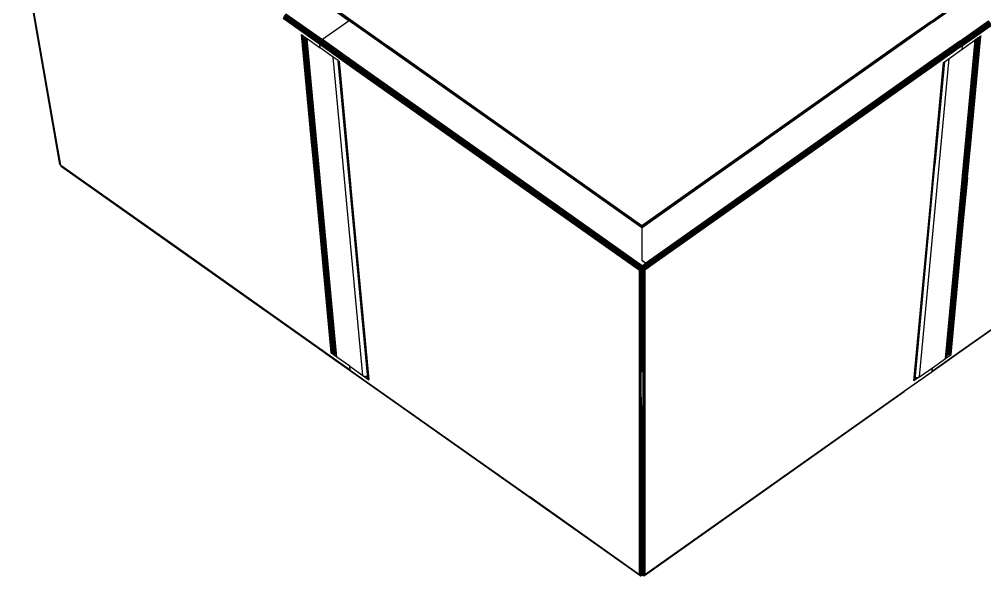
# Model space of a CAD drawing. Header units: inches. Extents: x 12 to 4610, y 8 to 3258.
# Drawn here: x 2542 to 3607, y 1555 to 2169 of the extents above; entities that cross this region are included whole.
import ezdxf

# ---------------------------------------------------------------- set-up
doc = ezdxf.new("R2010")
doc.units = ezdxf.units.IN
doc.header["$MEASUREMENT"] = 0

msp = doc.modelspace()

# ---------------------------------------------------------------- linework, layer by layer
for p, q in [((2541.9, 2265.6), (2586.6, 2009.6)), ((2586.8, 2009), (2541.9, 2265.5)), ((2542, 2265.4), (2587.2, 2008.5)), ((2587.7, 2008.1), (2550.7, 2219.3)), ((2587.2, 2008.5), (2550.7, 2219.3)), ((2865.6, 2196.3), (2905.9, 2167.8)), ((2866.4, 2196.7), (2906.9, 2168.4)), ((2906.9, 2168.4), (2866.7, 2196.8)), ((2906.9, 2168.4), (2866.7, 2196.8)), ((2866.8, 2196.8), (2906.9, 2168.4)), ((2867.6, 2196.9), (2907.9, 2168.4)), ((2907.9, 2168.4), (2882.5, 2186.4)), ((3549.1, 2167), (3580.7, 2189.3)), ((3549.1, 2167), (3580.6, 2189.3)), ((3580.6, 2189.3), (3549.1, 2167)), ((3549.1, 2167), (3580.9, 2189.2)), ((3550.2, 2166.5), (3581.7, 2188.8)), ((2835, 2174.4), (2875.3, 2146)), ((2835, 2174.4), (2875.3, 2146)), ((2875.3, 2146), (2835.1, 2174.5)), ((2835.1, 2174.5), (2875.3, 2146)), ((2835.3, 2174.7), (2875.3, 2146)), ((2836.1, 2175.4), (2876.3, 2146.9)), ((3548.2, 2167), (3569.9, 2182.5)), ((2833.2, 2170.5), (2873.5, 2142.1)), ((2873.5, 2141.9), (2833.3, 2170.3)), ((2873.7, 2143.3), (2833.4, 2171.7)), ((2833.4, 2171.6), (2873.7, 2143.3)), ((2833.4, 2171.4), (2873.7, 2143.3)), ((2833.5, 2171.8), (2873.7, 2143.3)), ((2873.7, 2143.3), (2833.5, 2171.7)), ((2874.3, 2144.7), (2834, 2173)), ((2874.3, 2144.7), (2834.1, 2173.2)), ((2834.1, 2173.2), (2874.3, 2144.7)), ((2874.3, 2144.7), (2834.1, 2173.1)), ((2905.9, 2167.8), (2876.3, 2146.9)), ((2905.9, 2167.8), (2906.9, 2168.4)), ((2946.1, 2139.4), (2905.9, 2167.8)), ((2906.9, 2168.4), (2947.2, 2139.9)), ((2906.9, 2168.4), (2907.9, 2168.4)), ((2906.9, 2168.4), (2947.1, 2139.9)), ((2947.2, 2140), (2906.9, 2168.4)), ((2946.8, 2139.8), (2906.9, 2168.4)), ((2907.9, 2168.4), (2948.1, 2140)), ((2948, 2140), (2907.9, 2168.4)), ((3548.2, 2167), (3516.6, 2144.7)), ((3549.1, 2167), (3517.5, 2144.7)), ((3517.5, 2144.7), (3549.1, 2167)), ((3549.1, 2167), (3517.6, 2144.7)), ((3549.1, 2167), (3517.8, 2144.6)), ((3550.2, 2166.5), (3518.6, 2144.1)), ((3548.2, 2167), (3549.1, 2167)), ((3549.1, 2167), (3550.2, 2166.5)), ((3579.9, 2145.4), (3611.4, 2167.7)), ((3611.9, 2167.4), (3580.5, 2145)), ((3580.5, 2145), (3612.1, 2167.2)), ((3581, 2144.4), (3612.6, 2166.7)), ((3613, 2166.1), (3581.5, 2143.7)), ((3581.5, 2143.7), (3613.1, 2166)), ((3582, 2143), (3613.5, 2165.4)), ((3582.3, 2142.3), (3613.8, 2164.7)), ((3582.3, 2142.3), (3613.9, 2164.6)), ((3582.6, 2141.6), (3614.1, 2163.9)), ((3614.2, 2163.3), (3582.7, 2141)), ((3582.7, 2141), (3614.3, 2163.2)), ((3582.7, 2140.4), (3614.3, 2162.7)), ((2852.9, 2152.6), (2852.9, 2152.7)), ((2852.9, 2152.6), (2852.9, 2152.7)), ((2852.9, 2152.7), (2852.9, 2152.7)), ((2852.9, 2152.7), (2853.1, 2152.6)), ((2853, 2152.5), (2852.9, 2152.6)), ((2853.1, 2152.6), (2853, 2152.5)), ((2853, 2152.5), (2863.7, 2037.7)), ((2853.6, 2152), (2853, 2152.5)), ((2853.1, 2152.6), (2853.6, 2152.2)), ((2853.6, 2152.2), (2853.6, 2152)), ((2853.6, 2152.2), (2853.7, 2152.1)), ((2853.6, 2152), (2853.7, 2152.1)), ((2853.6, 2152), (2864, 2037.5)), ((2854.3, 2151.5), (2853.6, 2152)), ((2853.7, 2152.1), (2854.4, 2151.7)), ((2854.4, 2151.7), (2854.3, 2151.5)), ((2854.4, 2151.6), (2854.3, 2151.5)), ((2865, 2037.1), (2854.3, 2151.5)), ((2864.2, 2037.4), (2854.3, 2151.5)), ((2854.6, 2151.4), (2854.3, 2151.5)), ((2854.4, 2151.7), (2854.4, 2151.6)), ((2854.4, 2151.6), (2854.6, 2151.5)), ((2854.6, 2151.4), (2854.6, 2151.5)), ((2854.6, 2151.5), (2854.8, 2151.3)), ((2854.8, 2151.3), (2854.6, 2151.4)), ((2854.8, 2151.3), (2855.1, 2151.1)), ((2855.1, 2151.1), (2865.8, 2036.9)), ((2855.1, 2151.1), (2855.9, 2150.5)), ((2855.9, 2150.5), (2866.5, 2036.9)), ((2855.9, 2150.5), (2856.8, 2149.9)), ((2856.8, 2149.9), (2867.3, 2036.9)), ((2856.8, 2149.9), (2857.6, 2149.4)), ((2857.6, 2149.4), (2868.1, 2037.1)), ((2866, 2065.6), (2857.6, 2149.4)), ((2857.6, 2149.4), (2858.2, 2148.9)), ((2866, 2065.6), (2858.2, 2148.9)), ((2858.2, 2148.9), (2859.5, 2148.1)), ((2892.3, 1796.5), (2859.5, 2148.1)), ((2859.5, 2148.1), (2873.9, 2137.9)), ((2873.5, 2142.1), (2873.7, 2143.3)), ((2873.5, 2142.1), (2873.5, 2141.9)), ((2913.7, 2113.7), (2873.5, 2142.1)), ((2873.5, 2141.9), (2913.7, 2113.4)), ((2873.9, 2137.9), (2873.5, 2141.9)), ((2873.7, 2143.3), (2874.3, 2144.7)), ((2873.7, 2143.3), (2913.9, 2114.9)), ((2873.7, 2143.3), (2913.9, 2114.8)), ((2913.9, 2114.9), (2873.7, 2143.3)), ((2913.9, 2114.7), (2873.7, 2143.3)), ((2913.8, 2114.5), (2873.7, 2143.3)), ((2874.3, 2144.7), (2875.3, 2146)), ((2874.3, 2144.7), (2914.5, 2116.1)), ((2874.3, 2144.7), (2914.5, 2116.2)), ((2874.3, 2144.7), (2914.5, 2116.3)), ((2914.6, 2116.3), (2874.3, 2144.7)), ((2875.3, 2146), (2876.3, 2146.9)), ((2875.3, 2146), (2915.5, 2117.6)), ((2915.4, 2117.5), (2875.3, 2146)), ((2915.5, 2117.5), (2875.3, 2146)), ((2915.5, 2117.6), (2875.3, 2146)), ((2915.8, 2117.8), (2875.3, 2146)), ((2916.5, 2118.5), (2876.3, 2146.9)), ((3228.6, 1940.9), (3517.5, 2144.7)), ((3516.6, 2144.7), (3228.6, 1940.9)), ((3517.5, 2144.7), (3228.7, 1940.5)), ((3516.6, 2144.7), (3228.7, 1941.2)), ((3517.6, 2144.7), (3228.9, 1940)), ((3516.6, 2144.7), (3228.9, 1941.4)), ((3517.8, 2144.6), (3363.1, 2034.2)), ((3518.6, 2144.1), (3363.1, 2034.2)), ((3516.6, 2144.7), (3517.5, 2144.7)), ((3516.6, 2144.7), (3516.6, 2144.7)), ((3516.6, 2144.7), (3516.6, 2144.7)), ((3517.5, 2144.7), (3517.6, 2144.7)), ((3517.5, 2144.7), (3517.5, 2144.7)), ((3517.6, 2144.7), (3517.8, 2144.6)), ((3517.8, 2144.6), (3518.6, 2144.1)), ((3579.9, 2145.4), (3548.3, 2123.1)), ((3548.8, 2122.7), (3580.5, 2145)), ((3580.5, 2145), (3549, 2122.6)), ((3581, 2144.4), (3549.5, 2122.1)), ((3549.9, 2121.5), (3581.5, 2143.7)), ((3581.5, 2143.7), (3550, 2121.3)), ((3582, 2143), (3550.4, 2120.7)), ((3582.3, 2142.3), (3550.7, 2120.1)), ((3582.3, 2142.3), (3550.8, 2119.9)), ((3582.6, 2141.6), (3551, 2119.3)), ((3563.9, 1795), (3596.7, 2146.6)), ((3579.9, 2145.4), (3580.5, 2145)), ((3580.5, 2145), (3581, 2144.4)), ((3581, 2144.4), (3581.5, 2143.7)), ((3581.5, 2143.7), (3582, 2143)), ((3582, 2143), (3582.3, 2142.3)), ((3582.3, 2136.4), (3596.7, 2146.6)), ((3582.3, 2142.3), (3582.6, 2141.6)), ((3582.6, 2141.6), (3582.7, 2141)), ((3587.5, 2035.4), (3597.9, 2147.4)), ((3587.7, 2035.3), (3598.2, 2147.6)), ((3588.2, 2035.2), (3599, 2148.2)), ((3588.8, 2035.1), (3599, 2148.2)), ((3599.9, 2148.8), (3589.3, 2035.1)), ((3589.8, 2035.1), (3600.7, 2149.4)), ((3590.2, 2035.2), (3601.5, 2149.8)), ((3601.5, 2149.8), (3590.8, 2035.3)), ((3601.5, 2149.8), (3591.6, 2035.7)), ((3591.9, 2035.8), (3602.2, 2150.2)), ((3592.1, 2035.9), (3602.8, 2150.8)), ((3597.9, 2147.4), (3596.7, 2146.6)), ((3596.7, 2146.6), (3596.7, 2146.6)), ((3598.2, 2147.6), (3597.9, 2147.4)), ((3599, 2148.2), (3598.2, 2147.6)), ((3599.9, 2148.8), (3599, 2148.2)), ((3600.7, 2149.4), (3599.9, 2148.8)), ((3601, 2149.6), (3600.7, 2149.4)), ((3602, 2150.3), (3601, 2149.6)), ((3601.5, 2149.8), (3601, 2149.6)), ((3602.2, 2150.2), (3601.5, 2149.8)), ((3602.2, 2150.4), (3602, 2150.3)), ((3602, 2150.3), (3602.2, 2150.2)), ((3602.8, 2150.8), (3602.2, 2150.2)), ((3602.7, 2150.8), (3602.2, 2150.4)), ((3602.2, 2150.2), (3602.2, 2150.4)), ((3602.9, 2150.9), (3602.7, 2150.8)), ((3602.8, 2150.8), (3602.7, 2150.8)), ((3602.8, 2150.8), (3603, 2150.9)), ((3603, 2151), (3602.9, 2150.9)), ((3602.9, 2150.9), (3603, 2150.9)), ((3603, 2150.9), (3603, 2151)), ((2888.2, 2127.7), (2873.9, 2137.9)), ((2946.1, 2139.4), (2946.8, 2139.8)), ((3095, 2034.1), (2946.1, 2139.4)), ((2946.8, 2139.8), (2947.1, 2139.9)), ((3095, 2034.1), (2946.8, 2139.8)), ((2947.1, 2139.9), (2947.2, 2139.9)), ((2947.1, 2139.9), (3228.7, 1940.5)), ((3095, 2034.1), (2947.1, 2139.9)), ((3228.7, 1941.3), (2947.2, 2140)), ((2947.2, 2139.9), (2947.2, 2140)), ((2947.2, 2140), (2948, 2140)), ((2947.2, 2139.9), (3228.6, 1940.9)), ((3228.7, 1941.3), (2948, 2140)), ((2948, 2140), (2948.1, 2140)), ((2948.1, 2140), (2948.1, 2140)), ((2948.1, 2140), (2948.1, 2139.9)), ((2948.1, 2140), (2948.1, 2139.9)), ((3228.8, 1941.5), (2948.1, 2139.9)), ((2948.1, 2139.9), (3228.8, 1941.5)), ((3582.7, 2141), (3551.1, 2118.5)), ((3551.1, 2118.7), (3582.7, 2141)), ((3582.7, 2140.4), (3551.1, 2118.1)), ((3568, 2126.2), (3582.3, 2136.4)), ((3582.3, 2136.4), (3582.7, 2140.4)), ((3582.7, 2141), (3582.7, 2140.4)), ((2921, 1776.2), (2888.2, 2127.7)), ((2893.7, 2123.9), (2888.2, 2127.7)), ((2893.7, 2123.9), (2904.3, 2010.2)), ((2893.8, 2123.8), (2893.7, 2123.9)), ((2893.8, 2123.8), (2893.8, 2123.7)), ((2894, 2123.6), (2893.8, 2123.8)), ((2893.8, 2123.7), (2893.9, 2123.6)), ((2904.6, 2009.1), (2893.9, 2123.6)), ((2905.1, 2008.6), (2893.9, 2123.6)), ((2894, 2123.6), (2893.9, 2123.6)), ((2893.9, 2123.6), (2894.1, 2123.4)), ((2894.1, 2123.6), (2894, 2123.6)), ((2894.1, 2123.6), (2894.1, 2123.4)), ((2894.4, 2123.3), (2894.1, 2123.6)), ((2894.1, 2123.4), (2894.2, 2123.3)), ((2894.2, 2123.3), (2894.7, 2123)), ((2894.2, 2123.3), (2905.2, 2008.4)), ((2894.2, 2123.3), (2894.4, 2123.3)), ((2894.5, 2123.3), (2894.2, 2123.3)), ((2894.5, 2123.3), (2894.4, 2123.3)), ((2894.8, 2123.1), (2894.5, 2123.3)), ((2894.8, 2123.1), (2894.7, 2123)), ((2894.7, 2123), (2905.4, 2008.2)), ((2894.7, 2123), (2894.9, 2122.9)), ((2894.8, 2123), (2894.8, 2123.1)), ((2894.9, 2122.9), (2894.8, 2123)), ((3549, 2122.6), (3234.5, 1899.3)), ((3549.5, 2122.1), (3234.5, 1899.3)), ((3234.5, 1899.3), (3549.9, 2121.5)), ((3550, 2121.3), (3235.4, 1898)), ((3550.4, 2120.7), (3235.4, 1898)), ((3550.7, 2120.1), (3235.4, 1898)), ((3548.3, 2123.1), (3380.1, 2004.1)), ((3380.1, 2004.1), (3548.8, 2122.7)), ((3535.2, 1774.7), (3568, 2126.2)), ((3548.3, 2123.1), (3548.8, 2122.7)), ((3548.8, 2122.7), (3549, 2122.6)), ((3549, 2122.6), (3549.5, 2122.1)), ((3549.5, 2122.1), (3549.9, 2121.5)), ((3549.9, 2121.5), (3550, 2121.3)), ((3550, 2121.3), (3550.4, 2120.7)), ((3550.4, 2120.7), (3550.7, 2120.1)), ((3550.7, 2120.1), (3550.8, 2119.9)), ((3551.1, 2006.9), (3561.8, 2121.8)), ((3551.3, 2007.1), (3562.3, 2122)), ((3562.7, 2122.3), (3551.5, 2007.3)), ((3562.7, 2122.3), (3552, 2007.9)), ((3552.1, 2008.3), (3562.7, 2122.3)), ((3562.9, 2122.6), (3552.3, 2008.9)), ((3561.7, 2121.8), (3562, 2122)), ((3561.8, 2121.8), (3561.7, 2121.7)), ((3561.7, 2121.7), (3561.7, 2121.8)), ((3561.8, 2121.8), (3561.7, 2121.8)), ((3561.7, 2121.8), (3561.7, 2121.8)), ((3561.8, 2121.8), (3562, 2121.8)), ((3562, 2122), (3562.1, 2122.1)), ((3562, 2122), (3562, 2121.8)), ((3562, 2121.8), (3562.3, 2122)), ((3562.1, 2122.1), (3562.8, 2122.6)), ((3562.1, 2122.1), (3562.3, 2122)), ((3562.3, 2122), (3562.1, 2122.1)), ((3562.1, 2122.1), (3562.1, 2122.1)), ((3562.3, 2122), (3562.7, 2122.3)), ((3562.7, 2122.3), (3562.8, 2122.6)), ((3562.8, 2122.6), (3562.9, 2122.6)), ((3562.9, 2122.6), (3567.9, 2126.2)), ((3568, 2126.2), (3567.9, 2126.2)), ((2913.7, 2113.7), (2913.8, 2114.5)), ((3077.5, 1997.8), (2913.7, 2113.7)), ((2913.7, 2113.4), (2913.7, 2113.7)), ((2913.7, 2113.4), (3226.3, 1892.4)), ((2913.8, 2114.5), (2913.9, 2114.7)), ((3077.5, 1997.8), (2913.8, 2114.5)), ((2913.8, 2114.5), (3226.6, 1892.9)), ((2913.9, 2114.9), (2914.5, 2116.1)), ((3227.4, 1894.1), (2913.9, 2114.9)), ((2913.9, 2114.9), (2913.9, 2114.9)), ((2913.9, 2114.8), (2913.9, 2114.9)), ((2913.9, 2114.9), (3227.1, 1893.6)), ((2913.9, 2114.7), (2913.9, 2114.8)), ((2913.9, 2114.8), (3226.8, 1893.3)), ((3226.6, 1892.9), (2913.9, 2114.7)), ((2914.5, 2116.2), (2914.5, 2116.3)), ((2914.5, 2116.3), (2914.6, 2116.3)), ((2914.5, 2116.3), (3228.2, 1894.9)), ((2914.5, 2116.1), (2914.5, 2116.2)), ((2914.5, 2116.2), (3227.8, 1894.5)), ((2914.5, 2116.1), (3227.4, 1894.1)), ((2914.6, 2116.3), (2915.4, 2117.5)), ((3228.7, 1895.3), (2914.6, 2116.3)), ((3228.7, 1895.3), (2915.4, 2117.5)), ((2915.4, 2117.5), (2915.5, 2117.5)), ((2915.5, 2117.6), (2915.8, 2117.8)), ((3229.1, 1896.6), (2915.5, 2117.6)), ((2915.5, 2117.6), (2915.5, 2117.6)), ((2915.5, 2117.5), (2915.5, 2117.6)), ((2915.5, 2117.6), (3229.1, 1896.1)), ((2915.5, 2117.6), (3080.3, 2002.7)), ((3229.1, 1895.6), (2915.5, 2117.5)), ((2915.8, 2117.8), (2916.5, 2118.5)), ((3080.3, 2002.7), (2915.8, 2117.8)), ((3080.3, 2002.7), (2916.5, 2118.5)), ((3550.8, 2119.9), (3236, 1896.6)), ((3551, 2119.3), (3236, 1896.6)), ((3236, 1896.6), (3551.1, 2118.7)), ((3551.1, 2118.5), (3334, 1964.5)), ((3551.1, 2118.1), (3334, 1964.5)), ((3550.8, 2119.9), (3551, 2119.3)), ((3551, 2119.3), (3551.1, 2118.7)), ((3551.1, 2118.7), (3551.1, 2118.5)), ((3551.1, 2118.5), (3551.1, 2118.1)), ((3011, 2094), (3010.6, 2093.8)), ((3011.1, 2094.1), (3011, 2094)), ((3011.5, 2094.3), (3011.1, 2094.1)), ((3011.6, 2094.4), (3011.5, 2094.3)), ((3011.8, 2094.4), (3011.6, 2094.4)), ((3012.4, 2094.4), (3011.8, 2094.4)), ((3012.6, 2094.4), (3012.4, 2094.4)), ((3012.6, 2094.4), (3012.6, 2094.4)), ((3012.7, 2094.3), (3012.6, 2094.4)), ((3442.8, 2092.5), (3442.6, 2092.5)), ((3442.9, 2092.5), (3442.8, 2092.5)), ((3443.5, 2092.5), (3442.9, 2092.5)), ((3443.7, 2092.5), (3443.5, 2092.5)), ((3443.9, 2092.4), (3443.7, 2092.5)), ((3444.3, 2092.1), (3443.9, 2092.4)), ((3444.8, 2091.9), (3444.3, 2092.1)), ((2978.3, 2068.8), (2978.2, 2068.6)), ((2978.2, 2068.6), (2978.2, 2068.1)), ((2978.2, 2068.1), (2978.2, 2067.8)), ((2978.4, 2069.3), (2978.3, 2069.2)), ((2978.3, 2069.2), (2978.3, 2069)), ((2978.3, 2069), (2978.3, 2068.8)), ((2978.9, 2070.4), (2978.4, 2069.5)), ((2978.4, 2069.5), (2978.4, 2069.3)), ((2979, 2070.8), (2978.9, 2070.6)), ((2978.9, 2070.6), (2978.9, 2070.4)), ((2979.1, 2070.9), (2979, 2070.8)), ((2979.8, 2071.8), (2979.1, 2070.9)), ((2979.9, 2071.9), (2979.8, 2071.8)), ((2980, 2072), (2979.9, 2071.9)), ((2980.1, 2072.1), (2980, 2072)), ((2980.4, 2072.4), (2980.1, 2072.1)), ((2980.5, 2072.5), (2980.4, 2072.4)), ((2981, 2072.9), (2980.5, 2072.5)), ((3474.7, 2070.7), (3474.5, 2070.9)), ((3475.2, 2070.3), (3474.7, 2070.7)), ((3475.6, 2069.9), (3475.2, 2070.3)), ((3476, 2069.4), (3475.6, 2069.9)), ((3476.3, 2069), (3476, 2069.4)), ((3476.6, 2068.5), (3476.3, 2069)), ((3476.8, 2068), (3476.6, 2068.5)), ((3477, 2067.6), (3476.8, 2068)), ((3477.2, 2067.1), (3477, 2067.6)), ((3477.3, 2066.6), (3477.2, 2067.1)), ((2868.7, 2037.4), (2866, 2065.6)), ((3477.3, 2066.2), (3477.3, 2066.6)), ((3477.3, 2065.8), (3477.3, 2066.2)), ((2863.7, 2037.7), (2867.5, 1996.6)), ((2864, 2037.5), (2863.7, 2037.7)), ((2864.2, 2037.4), (2864, 2037.5)), ((2865, 2037.1), (2864.2, 2037.4)), ((2887, 1801), (2865, 2037.1)), ((2865.8, 2036.9), (2865, 2037.1)), ((2866.5, 2036.9), (2865.8, 2036.9)), ((2865.8, 2036.9), (2887.8, 1801.1)), ((2867.3, 2036.9), (2866.5, 2036.9)), ((2866.5, 2036.9), (2888.5, 1801.2)), ((2868.1, 2037.1), (2867.3, 2036.9)), ((2867.3, 2036.9), (2889.3, 1801.5)), ((2868.7, 2037.4), (2868.1, 2037.1)), ((2868.1, 2037.1), (2890, 1801.9)), ((2882.6, 1887.9), (2868.7, 2037.4)), ((3587.7, 2035.3), (3565.8, 1800.1)), ((3566.5, 1799.7), (3587.9, 2035.3)), ((3566.5, 1799.7), (3589.1, 2035.1)), ((3589.3, 2035.1), (3567.3, 1799.5)), ((3568.1, 1799.3), (3589.4, 2035.1)), ((3590.8, 2035.3), (3568.8, 1799.3)), ((3568.8, 1799.3), (3589.6, 2035.1)), ((3582.6, 1983.3), (3587.6, 2035.4)), ((3582.6, 1983.3), (3587.5, 2035.4)), ((3587.6, 2035.4), (3587.5, 2035.4)), ((3587.7, 2035.3), (3587.6, 2035.4)), ((3587.9, 2035.3), (3587.7, 2035.3)), ((3588.2, 2035.2), (3587.9, 2035.3)), ((3588.8, 2035.1), (3588.2, 2035.2)), ((3588.3, 1994.9), (3592.1, 2035.9)), ((3589.1, 2035.1), (3588.8, 2035.1)), ((3589.3, 2035.1), (3589.1, 2035.1)), ((3589.4, 2035.1), (3589.3, 2035.1)), ((3589.6, 2035.1), (3589.4, 2035.1)), ((3589.8, 2035.1), (3589.6, 2035.1)), ((3590.2, 2035.2), (3589.8, 2035.1)), ((3590.8, 2035.3), (3590.2, 2035.2)), ((3591.6, 2035.7), (3590.8, 2035.3)), ((3591.9, 2035.8), (3591.6, 2035.7)), ((3592.1, 2035.9), (3591.9, 2035.8)), ((3228.7, 1940.5), (3095, 2034.1)), ((3228.8, 1939.9), (3095, 2034.1)), ((3229, 1939.4), (3095, 2034.1)), ((3228.9, 1940), (3363.1, 2034.2)), ((3363.1, 2034.2), (3229.1, 1939.4)), ((2586.8, 2009), (2586.6, 2009.6)), ((2587.2, 2008.5), (2586.8, 2009)), ((2587.7, 2008.1), (2587.2, 2008.5)), ((2708.8, 1922.5), (2587.7, 2008.1)), ((2587.7, 2008.1), (2587.8, 2007.7)), ((2587.8, 2007.7), (2588, 2007.3)), ((2587.8, 2007.7), (2708.8, 1922.5)), ((2879.7, 1801), (2587.8, 2007.7)), ((2588, 2007.3), (2588.3, 2007)), ((2588, 2007.3), (2879.7, 1801)), ((2588.3, 2007), (2879.7, 1801)), ((2904.3, 2010.2), (2904.3, 2009.6)), ((2904.3, 2009.6), (2904.6, 2009.1)), ((2904.3, 2009.6), (2926.1, 1775.7)), ((2926.6, 1773.1), (2904.6, 2009.1)), ((2904.6, 2009.1), (2905.1, 2008.6)), ((2905.1, 2008.6), (2905.2, 2008.4)), ((2905.2, 2008.4), (2905.4, 2008.2)), ((2905.4, 2008.2), (2909.3, 1967.1)), ((3380.1, 2004.1), (3233.3, 1900.4)), ((3234.5, 1899.3), (3380.1, 2004.1)), ((3530, 1771.8), (3552.2, 2008.5)), ((3552, 2007.9), (3530, 1771.8)), ((3530.4, 1774.1), (3552.2, 2008.5)), ((3547.3, 1965.9), (3551.1, 2006.9)), ((3551.1, 2006.9), (3551.3, 2007.1)), ((3551.3, 2007.1), (3551.5, 2007.3)), ((3551.5, 2007.3), (3552, 2007.9)), ((3552, 2007.9), (3552.1, 2008.3)), ((3552.1, 2008.3), (3552.2, 2008.5)), ((3552.3, 2008.9), (3552.2, 2008.6)), ((3552.2, 2008.5), (3552.2, 2008.6)), ((3866.1, 2004.3), (3579.3, 1801.5)), ((3866.4, 2005.1), (3579.6, 1802.3)), ((2867.5, 1996.6), (2885.8, 1801.3)), ((2867.5, 1996.6), (2886.4, 1801.1)), ((2867.5, 1996.6), (2887, 1801)), ((3226.4, 1892.5), (3077.5, 1997.8)), ((3226.6, 1892.9), (3077.5, 1997.8)), ((3229.1, 1897), (3080.3, 2002.7)), ((3229.1, 1897.2), (3080.3, 2002.7)), ((3080.3, 2002.7), (3229.1, 1896.6)), ((3229.1, 1897.3), (3080.3, 2002.7)), ((3080.3, 2002.7), (3229.2, 1897.4)), ((3080.3, 2002.7), (3229.1, 1897.4)), ((3588.3, 1994.9), (3568.8, 1799.3)), ((3569.5, 1799.3), (3588.3, 1994.9)), ((3570.1, 1799.5), (3588.3, 1994.9)), ((3565.6, 1800.3), (3582.6, 1983.3)), ((2909.3, 1967.1), (2927.5, 1771.8)), ((2909.3, 1967.1), (2927, 1772.4)), ((2909.3, 1967.1), (2926.6, 1773.1)), ((3334, 1964.5), (3236, 1896.6)), ((3334, 1964.5), (3236.2, 1895.3)), ((3529.1, 1770.5), (3547.3, 1965.9)), ((3529.6, 1771.1), (3547.3, 1965.9)), ((3547.3, 1965.9), (3530, 1771.8)), ((3228.7, 1941.2), (3228.6, 1940.9)), ((3228.6, 1940.9), (3228.7, 1940.6)), ((3228.7, 1941.3), (3228.8, 1941.4)), ((3228.7, 1941.3), (3228.7, 1941.3)), ((3228.8, 1941.3), (3228.7, 1941.3)), ((3228.7, 1941.3), (3228.8, 1941.3)), ((3228.7, 1941.3), (3228.7, 1941.2)), ((3228.7, 1940.5), (3228.7, 1940.6)), ((3228.7, 1940.6), (3228.7, 1940.5)), ((3228.7, 1940.5), (3228.7, 1940.5)), ((3228.7, 1940.5), (3228.7, 1940.5)), ((3228.7, 1940.5), (3228.7, 1940.3)), ((3228.8, 1940.3), (3228.7, 1940.5)), ((3228.7, 1940.5), (3228.7, 1940.5)), ((3228.8, 1940.3), (3228.7, 1940.3)), ((3228.7, 1940.3), (3228.8, 1939.9)), ((3228.8, 1941.5), (3228.9, 1941.5)), ((3228.8, 1941.5), (3228.8, 1941.5)), ((3228.8, 1941.5), (3228.8, 1941.5)), ((3228.8, 1941.4), (3228.8, 1941.5)), ((3228.8, 1941.5), (3228.8, 1941.5)), ((3228.8, 1941.5), (3228.9, 1941.4)), ((3228.9, 1941.5), (3228.8, 1941.5)), ((3228.8, 1941.5), (3228.8, 1941.4)), ((3228.8, 1941.5), (3228.8, 1941.5)), ((3228.8, 1941.5), (3228.8, 1941.4)), ((3228.9, 1941.4), (3228.8, 1941.4)), ((3228.8, 1941.4), (3228.8, 1941.4)), ((3228.8, 1941.3), (3228.9, 1941.4)), ((3228.8, 1941.3), (3228.8, 1941.3)), ((3228.9, 1940), (3228.8, 1940.3)), ((3228.8, 1939.9), (3229, 1939.4)), ((3228.9, 1941.5), (3228.9, 1941.4)), ((3228.9, 1941.4), (3228.9, 1941.4)), ((3228.9, 1939.8), (3228.9, 1940)), ((3229, 1939.6), (3228.9, 1940)), ((3229, 1939.4), (3228.9, 1939.8)), ((3229, 1939.6), (3228.9, 1939.8)), ((3229, 1939.6), (3229, 1939.5)), ((3229.1, 1939.3), (3229, 1939.5)), ((3229, 1939.5), (3229, 1939.4)), ((3229.1, 1939.4), (3229, 1939.5)), ((3229, 1939.4), (3229, 1939.3)), ((3229.1, 1938.9), (3229, 1939.3)), ((3229, 1939.3), (3229, 1903.3)), ((3229.1, 1939.3), (3229.1, 1939.4)), ((3229.1, 1938.9), (3229.1, 1939.3)), ((3229.1, 1903.4), (3229.1, 1938.9)), ((2879.4, 1801.8), (2708.8, 1922.5)), ((2879.7, 1801.2), (2708.8, 1922.5)), ((3229, 1923.3), (3229.1, 1923.3)), ((3229, 1903.3), (3229.1, 1903.3)), ((3229.1, 1903.3), (3229.1, 1903.4)), ((3229.1, 1903.4), (3233.3, 1900.4)), ((3229.1, 1903.3), (3233.3, 1900.3)), ((3229.1, 1895.6), (3234, 1899.7)), ((3234, 1899.7), (3229.1, 1897)), ((3234, 1899.7), (3229.1, 1896.1)), ((3229.1, 1896.6), (3234, 1899.7)), ((3229.1, 1897.3), (3230.6, 1898.4)), ((3229.1, 1897), (3230.6, 1898.4)), ((3229.1, 1897.2), (3230.6, 1898.4)), ((3229.1, 1897.3), (3229.1, 1897.4)), ((3229.1, 1897.2), (3229.1, 1897.3)), ((3229.1, 1897), (3229.1, 1897.2)), ((3229.1, 1896.6), (3229.1, 1897)), ((3229.1, 1896.1), (3229.1, 1896.6)), ((3229.1, 1897.4), (3230.6, 1898.4)), ((3229.2, 1897.4), (3230.6, 1898.4)), ((3229.1, 1897.4), (3229.2, 1897.4)), ((3229.9, 1895.8), (3234, 1899.7)), ((3229.9, 1895.8), (3232.7, 1897.4)), ((3229.9, 1893), (3235.5, 1897.4)), ((3235.5, 1897.4), (3230.1, 1893.3)), ((3230.2, 1893.6), (3235.5, 1897.4)), ((3235.5, 1897.4), (3230.3, 1893.9)), ((3234.7, 1898.6), (3230.4, 1894.7)), ((3234.7, 1898.6), (3230.4, 1895.2)), ((3230.4, 1894.9), (3234.7, 1898.6)), ((3230.4, 1894.7), (3235.5, 1897.4)), ((3235.5, 1897.4), (3230.4, 1894.4)), ((3235.5, 1897.4), (3230.4, 1894.6)), ((3230.5, 1892.7), (3235.5, 1897.4)), ((3230.5, 1892.7), (3235.9, 1896.3)), ((3230.6, 1898.4), (3233.3, 1900.3)), ((3230.6, 1898.4), (3234, 1899.7)), ((3230.6, 1895.7), (3234.7, 1898.6)), ((3232.7, 1897.4), (3230.6, 1896)), ((3230.6, 1894.4), (3235.5, 1897.4)), ((3230.6, 1894.2), (3235.5, 1897.4)), ((3231.1, 1892.6), (3235.9, 1896.3)), ((3231.5, 1892.4), (3235.9, 1896.3)), ((3234, 1899.7), (3232.7, 1897.4)), ((3234.7, 1898.9), (3232.7, 1897.4)), ((3234.5, 1899.3), (3233.3, 1900.4)), ((3233.3, 1900.3), (3234, 1899.7)), ((3234, 1899.7), (3234.7, 1898.9)), ((3235.4, 1898), (3234.5, 1899.3)), ((3234.7, 1898.9), (3234.7, 1898.6)), ((3234.7, 1898.6), (3234.8, 1898.6)), ((3234.8, 1898.6), (3234.8, 1898.6)), ((3234.8, 1898.6), (3235.5, 1897.4)), ((3236, 1896.6), (3235.4, 1898)), ((3235.5, 1897.4), (3235.9, 1896.3)), ((3235.9, 1896.3), (3236, 1895.3)), ((3236.2, 1895.3), (3236, 1896.6)), ((2890, 1801.9), (2882.6, 1887.9)), ((2890.6, 1802.3), (2882.6, 1887.9)), ((3227, 1892.9), (3226.3, 1892.4)), ((3226.3, 1892.4), (3226.4, 1892.5)), ((3226.3, 1781.3), (3226.3, 1892.4)), ((3226.3, 1892.4), (3227.1, 1892.3)), ((3226.6, 1892.9), (3226.4, 1892.5)), ((3226.4, 1892.5), (3227, 1892.9)), ((3226.6, 1892.9), (3227.7, 1893.5)), ((3226.8, 1893.3), (3226.6, 1892.9)), ((3227, 1892.9), (3226.6, 1892.9)), ((3226.6, 1781.1), (3227.1, 1892.3)), ((3227.1, 1893.6), (3226.8, 1893.3)), ((3227.6, 1893.6), (3226.8, 1893.3)), ((3226.8, 1893.3), (3227.6, 1893.6)), ((3227.7, 1893.5), (3227, 1892.9)), ((3227.7, 1893.4), (3227, 1892.9)), ((3227, 1892.9), (3227.1, 1892.3)), ((3227.4, 1894.1), (3227.1, 1893.6)), ((3227.4, 1893.7), (3227.1, 1893.6)), ((3227.1, 1893.6), (3227.4, 1893.7)), ((3227.1, 1892.3), (3227.7, 1893.2)), ((3227.7, 1893), (3227.1, 1892.3)), ((3227.1, 1892.3), (3227.3, 1780.8)), ((3227.1, 1892.3), (3228, 1892.3)), ((3227.8, 1894.5), (3227.4, 1894.1)), ((3227.4, 1893.7), (3227.5, 1893.8)), ((3227.5, 1893.7), (3227.4, 1893.7)), ((3227.4, 1893.7), (3227.4, 1893.7)), ((3227.4, 1893.7), (3227.6, 1893.6)), ((3227.5, 1893.8), (3227.8, 1893.9)), ((3227.9, 1893.8), (3227.5, 1893.7)), ((3227.5, 1893.7), (3227.5, 1893.8)), ((3227.7, 1893.6), (3227.5, 1893.7)), ((3227.6, 1893.6), (3227.7, 1893.5)), ((3227.7, 1893.6), (3227.6, 1893.6)), ((3227.6, 1893.6), (3227.7, 1893.6)), ((3227.6, 1893.6), (3227.6, 1893.6)), ((3227.7, 1893.6), (3227.9, 1893.8)), ((3228, 1893.7), (3227.7, 1893.6)), ((3228, 1893.6), (3227.7, 1893.5)), ((3228, 1893.6), (3227.7, 1893.4)), ((3227.7, 1893.2), (3228, 1893.6)), ((3227.8, 1893.6), (3227.7, 1893.6)), ((3227.7, 1893.5), (3227.8, 1893.6)), ((3227.7, 1893.6), (3227.7, 1893.6)), ((3227.7, 1893.5), (3227.7, 1893.4)), ((3227.7, 1893.5), (3227.8, 1893.5)), ((3228, 1893.3), (3227.7, 1893)), ((3227.7, 1893.2), (3227.7, 1893)), ((3228.2, 1894.9), (3227.8, 1894.5)), ((3228.6, 1894.1), (3227.8, 1894.5)), ((3227.8, 1894.5), (3228.1, 1894.4)), ((3227.8, 1893.9), (3228.2, 1894)), ((3227.9, 1893.8), (3227.8, 1893.9)), ((3228, 1893.7), (3227.8, 1893.5)), ((3227.8, 1893.6), (3228, 1893.7)), ((3228.3, 1893.9), (3227.9, 1893.8)), ((3227.9, 1893.8), (3228.3, 1893.9)), ((3228, 1893.7), (3227.9, 1893.8)), ((3227.9, 1893.8), (3227.9, 1893.8)), ((3227.9, 1780.6), (3228, 1892.3)), ((3228.3, 1893.9), (3228, 1893.7)), ((3228.7, 1893.9), (3228, 1892.3)), ((3228.3, 1893.7), (3228, 1893.6)), ((3228, 1892.3), (3228.3, 1893.7)), ((3228.3, 1893.7), (3228, 1893.3)), ((3228, 1893.6), (3228, 1893.3)), ((3228, 1892.3), (3229, 1892.5)), ((3228.1, 1894.4), (3228.6, 1894.1)), ((3228.1, 1894.4), (3228.9, 1894.3)), ((3228.7, 1895.3), (3228.2, 1894.9)), ((3228.2, 1894.9), (3229.3, 1894.5)), ((3228.9, 1894.3), (3228.2, 1894.9)), ((3228.2, 1894), (3228.6, 1894.1)), ((3228.2, 1894), (3228.3, 1893.9)), ((3228.6, 1894.1), (3228.3, 1893.9)), ((3228.7, 1893.9), (3228.3, 1893.7)), ((3228.4, 1780.5), (3229, 1892.5)), ((3228.9, 1894.3), (3228.6, 1894.1)), ((3229.1, 1895.6), (3228.7, 1895.3)), ((3229.3, 1894.5), (3228.7, 1895.3)), ((3228.7, 1895.3), (3229.7, 1894.7)), ((3229, 1894.1), (3228.7, 1893.9)), ((3229, 1892.5), (3228.7, 1893.9)), ((3229.3, 1894.5), (3228.9, 1894.3)), ((3229.4, 1894.4), (3229, 1894.1)), ((3229.4, 1894.4), (3229, 1892.5)), ((3229, 1894.1), (3229, 1892.5)), ((3229, 1892.5), (3229.9, 1893)), ((3229.7, 1780.5), (3229, 1892.5)), ((3229.1, 1895.6), (3229.1, 1896.1)), ((3229.5, 1895.7), (3229.1, 1895.6)), ((3229.2, 1895.6), (3229.1, 1895.6)), ((3229.8, 1895.1), (3229.2, 1895.6)), ((3229.7, 1894.7), (3229.2, 1895.6)), ((3229.7, 1894.7), (3229.3, 1894.5)), ((3229.7, 1894.7), (3229.4, 1894.4)), ((3230.2, 1893.6), (3229.4, 1894.4)), ((3229.4, 1894.4), (3229.7, 1893.8)), ((3229.4, 1894.4), (3229.7, 1893.5)), ((3229.9, 1895.8), (3229.5, 1895.7)), ((3229.5, 1895.7), (3229.8, 1895.5)), ((3230.1, 1895.1), (3229.7, 1894.7)), ((3229.7, 1894.7), (3229.8, 1895.1)), ((3230.1, 1894.8), (3229.7, 1894.7)), ((3229.7, 1894.7), (3230.2, 1893.6)), ((3230.1, 1894.6), (3229.7, 1894.7)), ((3230.1, 1894.5), (3229.7, 1894.7)), ((3229.7, 1894.7), (3230.1, 1894.4)), ((3229.7, 1894.7), (3230.1, 1894.3)), ((3229.7, 1893.8), (3229.7, 1893.5)), ((3229.7, 1893.8), (3230.1, 1893.3)), ((3229.7, 1893.5), (3229.9, 1893)), ((3229.8, 1895.5), (3229.9, 1895.8)), ((3229.8, 1895.1), (3229.8, 1895.5)), ((3230.6, 1896), (3229.9, 1895.8)), ((3230, 1895.4), (3229.9, 1895.8)), ((3229.9, 1893), (3230.1, 1893.2)), ((3230.5, 1892.7), (3229.9, 1893)), ((3230.2, 1780.6), (3229.9, 1893)), ((3230, 1895.4), (3230.2, 1895.3)), ((3230.1, 1895.1), (3230, 1895.4)), ((3230.2, 1895.3), (3230.1, 1895.1)), ((3230.1, 1895.1), (3230.4, 1895.2)), ((3230.1, 1895.1), (3230.1, 1894.8)), ((3230.1, 1895.1), (3230.4, 1894.7)), ((3230.4, 1894.8), (3230.1, 1895.1)), ((3230.4, 1894.9), (3230.1, 1895.1)), ((3230.4, 1894.5), (3230.1, 1895.1)), ((3230.1, 1895.1), (3230.1, 1895.1)), ((3230.1, 1894.8), (3230.1, 1894.6)), ((3230.4, 1894.4), (3230.1, 1894.6)), ((3230.1, 1894.6), (3230.1, 1894.5)), ((3230.4, 1894.2), (3230.1, 1894.5)), ((3230.1, 1894.5), (3230.1, 1894.4)), ((3230.1, 1894.4), (3230.4, 1894.1)), ((3230.1, 1894.4), (3230.1, 1894.3)), ((3230.1, 1894.3), (3230.3, 1893.9)), ((3230.1, 1893.3), (3230.2, 1893.6)), ((3230.1, 1893.3), (3230.1, 1893.2)), ((3230.1, 1893.2), (3230.1, 1893.3)), ((3230.1, 1893.3), (3230.1, 1893.3)), ((3230.4, 1895.5), (3230.2, 1895.3)), ((3230.2, 1893.6), (3230.3, 1893.9)), ((3230.3, 1893.9), (3230.4, 1894.1)), ((3230.4, 1895.2), (3230.6, 1895.6)), ((3230.4, 1895.5), (3230.5, 1895.5)), ((3230.4, 1895.4), (3230.4, 1895.5)), ((3230.5, 1895.5), (3230.4, 1895.4)), ((3230.4, 1895.2), (3230.4, 1895.4)), ((3230.4, 1895.4), (3230.4, 1895.3)), ((3230.4, 1895.3), (3230.4, 1895.2)), ((3230.4, 1895.2), (3230.4, 1895.2)), ((3230.4, 1895.1), (3230.4, 1895.2)), ((3230.4, 1895.2), (3230.4, 1895.1)), ((3230.4, 1895.1), (3230.4, 1895.1)), ((3230.4, 1894.9), (3230.4, 1895.1)), ((3230.4, 1895.1), (3230.4, 1894.9)), ((3230.4, 1894.7), (3230.4, 1894.9)), ((3230.4, 1894.9), (3230.4, 1894.9)), ((3230.4, 1894.9), (3230.4, 1894.9)), ((3230.4, 1894.9), (3230.4, 1894.9)), ((3230.4, 1894.9), (3230.4, 1894.9)), ((3230.4, 1894.9), (3230.4, 1894.8)), ((3230.4, 1894.7), (3230.4, 1894.8)), ((3230.4, 1894.8), (3230.4, 1894.7)), ((3230.4, 1894.6), (3230.4, 1894.7)), ((3230.4, 1894.7), (3230.4, 1894.6)), ((3230.4, 1894.7), (3230.4, 1894.5)), ((3230.4, 1894.4), (3230.4, 1894.6)), ((3230.4, 1894.4), (3230.4, 1894.5)), ((3230.4, 1894.5), (3230.4, 1894.4)), ((3230.4, 1894.2), (3230.4, 1894.4)), ((3230.4, 1894.2), (3230.6, 1894.4)), ((3230.4, 1894.4), (3230.4, 1894.4)), ((3230.4, 1894.4), (3230.4, 1894.2)), ((3230.4, 1894.1), (3230.4, 1894.2)), ((3230.4, 1894.1), (3230.6, 1894.2)), ((3230.6, 1896), (3230.5, 1895.5)), ((3230.5, 1895.5), (3230.6, 1895.6)), ((3230.5, 1892.7), (3230.6, 1780.6)), ((3231.1, 1892.6), (3230.5, 1892.7)), ((3230.6, 1895.7), (3230.6, 1896)), ((3230.6, 1895.6), (3230.6, 1895.7)), ((3230.6, 1894.2), (3230.6, 1894.4)), ((3230.9, 1780.7), (3231.1, 1892.6)), ((3231.5, 1892.4), (3231.1, 1892.6)), ((3231.1, 1892.6), (3231.6, 1781.1)), ((3236, 1895.2), (3231.5, 1892.4)), ((3231.5, 1892.4), (3231.8, 1781.2)), ((3232, 1892.4), (3231.5, 1892.4)), ((3236, 1895.2), (3232, 1892.4)), ((3232, 1892.4), (3232, 1781.3)), ((3236, 1895.3), (3236.1, 1895.2)), ((3236, 1895.3), (3236, 1895.2)), ((3236.1, 1895.2), (3236, 1895.1)), ((3236, 1895.1), (3236, 1895.2)), ((3236.2, 1895.3), (3236.1, 1895.2)), ((2907, 1782.3), (2879.4, 1801.8)), ((2879.7, 1801.2), (2879.4, 1801.8)), ((2907.3, 1781.5), (2879.7, 1801.2)), ((2879.7, 1801), (2879.7, 1801.2)), ((2879.7, 1801), (2879.7, 1801)), ((2879.7, 1801), (2879.7, 1801)), ((2880.1, 1800.7), (2879.7, 1801)), ((2880.1, 1800.7), (2907.3, 1781.5)), ((2885.6, 1801.2), (2885.6, 1801.4)), ((2885.6, 1801.4), (2885.7, 1801.3)), ((2885.6, 1801.2), (2885.7, 1801.3)), ((2892.3, 1796.5), (2885.6, 1801.2)), ((2885.7, 1801.3), (2885.8, 1801.3)), ((2885.8, 1801.3), (2886.4, 1801.1)), ((2886.4, 1801.1), (2887, 1801)), ((2887, 1801), (2887.8, 1801.1)), ((2887.8, 1801.1), (2888.5, 1801.2)), ((2888.5, 1801.2), (2888.6, 1801.3)), ((2888.6, 1801.3), (2889.3, 1801.5)), ((2888.6, 1801.3), (2890.8, 1799.7)), ((2889.3, 1801.5), (2890, 1801.9)), ((2890, 1801.9), (2890.6, 1802.3)), ((2890.8, 1799.7), (2890.6, 1802.3)), ((3579.3, 1801.5), (3548.9, 1780)), ((3579.6, 1802.3), (3549.2, 1780.8)), ((3579.3, 1801.5), (3579.6, 1802.3)), ((2890.9, 1798.5), (2890.8, 1799.7)), ((2891, 1798.1), (2890.9, 1798.5)), ((2891.2, 1797.6), (2891, 1798.1)), ((2891.5, 1797.2), (2891.2, 1797.6)), ((2891.9, 1796.9), (2891.5, 1797.2)), ((2891.9, 1796.9), (2892.3, 1796.5)), ((2906.6, 1786.4), (2892.3, 1796.5)), ((3549.5, 1784.9), (3563.9, 1795)), ((3563.9, 1795), (3570.2, 1799.5)), ((3563.9, 1795), (3564.3, 1795.4)), ((3564.3, 1795.4), (3564.7, 1795.7)), ((3564.7, 1795.7), (3564.9, 1796.1)), ((3564.9, 1796.1), (3565.1, 1796.6)), ((3565.1, 1796.6), (3565.3, 1797)), ((3565.3, 1797), (3565.4, 1798.2)), ((3565.4, 1798.2), (3565.6, 1800.3)), ((3567.2, 1799.5), (3565.4, 1798.2)), ((3565.6, 1800.3), (3565.8, 1800.1)), ((3565.8, 1800.1), (3566.5, 1799.7)), ((3566.5, 1799.7), (3567.2, 1799.5)), ((3567.2, 1799.5), (3567.3, 1799.5)), ((3567.3, 1799.5), (3568.1, 1799.3)), ((3568.1, 1799.3), (3568.8, 1799.3)), ((3568.8, 1799.3), (3569.5, 1799.3)), ((3569.5, 1799.3), (3570.1, 1799.5)), ((3570.2, 1799.6), (3570.1, 1799.5)), ((3570.1, 1799.5), (3570.2, 1799.5)), ((3570.1, 1799.5), (3570.1, 1799.5)), ((3570.2, 1799.5), (3570.2, 1799.6)), ((2907, 1782.3), (2906.6, 1786.4)), ((2906.6, 1786.4), (2921, 1776.2)), ((2907, 1782.3), (2934.6, 1762.8)), ((2907.3, 1781.5), (2907, 1782.3)), ((2907.3, 1781.5), (2934.8, 1762.2)), ((2907.3, 1781.5), (2934.8, 1762)), ((3226.3, 1741.6), (3226.3, 1781.3)), ((3226.3, 1781.3), (3226.6, 1781.1)), ((3226.3, 1741.6), (3226.9, 1781)), ((3226.6, 1781.1), (3226.9, 1781)), ((3226.9, 1781), (3227.3, 1780.8)), ((3227.5, 1780.7), (3226.9, 1556.2)), ((3227.3, 1780.8), (3227.5, 1780.7)), ((3227.5, 1780.7), (3227.5, 1780.7)), ((3227.5, 1780.7), (3227.6, 1780.7)), ((3227.6, 1555.9), (3227.6, 1780.7)), ((3227.6, 1780.7), (3227.8, 1780.6)), ((3227.8, 1780.6), (3228.4, 1555.8)), ((3227.8, 1780.6), (3227.9, 1780.6)), ((3227.9, 1780.6), (3229.1, 1555.8)), ((3227.9, 1780.6), (3227.9, 1780.6)), ((3227.9, 1780.6), (3228.4, 1780.5)), ((3228.4, 1780.5), (3229.7, 1780.5)), ((3229.1, 1555.8), (3230.4, 1780.6)), ((3229.7, 1780.5), (3230.2, 1780.6)), ((3229.9, 1555.8), (3230.5, 1780.6)), ((3230.2, 1780.6), (3230.4, 1780.6)), ((3230.4, 1780.6), (3230.5, 1780.6)), ((3230.5, 1780.6), (3230.6, 1780.6)), ((3230.6, 1780.7), (3230.7, 1780.7)), ((3230.6, 1780.6), (3230.6, 1780.7)), ((3230.7, 1780.7), (3230.8, 1780.7)), ((3230.7, 1780.7), (3230.7, 1556)), ((3231.4, 1556.3), (3230.8, 1780.7)), ((3230.9, 1780.7), (3231.4, 1781)), ((3231.4, 1781), (3231.6, 1781.1)), ((3232, 1741.7), (3231.4, 1781)), ((3231.6, 1781.1), (3231.8, 1781.2)), ((3231.8, 1781.2), (3232, 1781.3)), ((3232, 1781.3), (3232, 1741.7)), ((3548.9, 1780), (3518.5, 1758.5)), ((3518.8, 1759.3), (3549.2, 1780.8)), ((3535.2, 1774.7), (3549.5, 1784.9)), ((3549.2, 1780.8), (3548.9, 1780)), ((3549.2, 1780.8), (3549.5, 1784.9)), ((2921, 1776.2), (2921.5, 1775.9)), ((2921, 1776.2), (2927.6, 1771.5)), ((2921.5, 1775.9), (2922, 1775.7)), ((2922, 1775.7), (2922.5, 1775.5)), ((2922.5, 1775.5), (2923.1, 1775.4)), ((2923.1, 1775.4), (2923.7, 1775.3)), ((2923.7, 1775.3), (2924.3, 1775.3)), ((2924.3, 1775.3), (2924.9, 1775.4)), ((2924.9, 1775.4), (2925.1, 1775.4)), ((2925.1, 1775.4), (2925.5, 1775.5)), ((2926.2, 1774.6), (2925.1, 1775.4)), ((2925.5, 1775.5), (2926.1, 1775.7)), ((2926.1, 1775.7), (2926.1, 1775.7)), ((2926.1, 1775.7), (2926.2, 1774.6)), ((2926.3, 1773.8), (2926.2, 1774.6)), ((2926.2, 1774.6), (2926.2, 1774.6)), ((2926.6, 1773.1), (2926.3, 1773.8)), ((2927, 1772.4), (2926.6, 1773.1)), ((2927.5, 1771.8), (2927, 1772.4)), ((2927.6, 1771.7), (2927.5, 1771.8)), ((2927.6, 1771.5), (2927.6, 1771.7)), ((3535.2, 1774.7), (3528.9, 1770.3)), ((3528.9, 1770.4), (3529.1, 1770.5)), ((3528.9, 1770.3), (3528.9, 1770.4)), ((3529.6, 1771.1), (3529.1, 1770.5)), ((3530, 1771.8), (3529.6, 1771.1)), ((3530.2, 1772.5), (3530, 1771.8)), ((3530.3, 1773.3), (3530.2, 1772.5)), ((3530.3, 1773.4), (3530.4, 1774.1)), ((3530.3, 1773.4), (3531.1, 1773.9)), ((3530.3, 1773.4), (3530.3, 1773.3)), ((3530.7, 1774), (3530.4, 1774.1)), ((3531.1, 1773.9), (3530.7, 1774)), ((3531.1, 1773.9), (3531.3, 1773.9)), ((3531.3, 1773.9), (3531.9, 1773.8)), ((3532.5, 1773.8), (3531.9, 1773.8)), ((3532.5, 1773.8), (3533.1, 1773.9)), ((3533.1, 1773.9), (3533.7, 1774)), ((3533.7, 1774), (3534.2, 1774.2)), ((3534.2, 1774.2), (3534.7, 1774.4)), ((3534.7, 1774.4), (3535.2, 1774.7)), ((2934.8, 1762.2), (2934.6, 1762.8)), ((2934.6, 1762.8), (3105.2, 1642.2)), ((2934.8, 1762), (2934.8, 1762.2)), ((2934.8, 1762.2), (3105.2, 1642.2)), ((2934.9, 1762), (2934.8, 1762)), ((3226.9, 1555.5), (2934.9, 1762)), ((2934.9, 1762), (2934.9, 1762)), ((3226.6, 1555.7), (2934.9, 1762)), ((2934.9, 1762), (3226.4, 1556.1)), ((3231.7, 1555.7), (3518.5, 1758.5)), ((3232, 1556.5), (3518.8, 1759.3)), ((3518.5, 1758.5), (3518.8, 1759.3)), ((3226.3, 1556.5), (3226.3, 1741.6)), ((3226.9, 1556.2), (3226.3, 1741.6)), ((3231.4, 1556.3), (3232, 1741.7)), ((3232, 1741.7), (3232, 1556.7)), ((3105.2, 1642.2), (3226.3, 1556.5)), ((3226.4, 1556.1), (3105.2, 1642.2)), ((3226.3, 1556.5), (3226.4, 1556.2)), ((3226.3, 1556.5), (3226.6, 1556.4)), ((3226.4, 1556.2), (3226.4, 1556.1)), ((3226.5, 1556.1), (3226.4, 1556.2)), ((3226.4, 1556.1), (3226.6, 1555.7)), ((3226.5, 1556.1), (3226.4, 1556.1)), ((3226.4, 1556.1), (3226.5, 1556.1)), ((3226.5, 1556.1), (3226.6, 1556.4)), ((3226.7, 1556.3), (3226.5, 1556.1)), ((3226.7, 1556.3), (3226.5, 1556.1)), ((3226.5, 1556.1), (3226.5, 1556.1)), ((3226.6, 1556.4), (3226.7, 1556.3)), ((3226.6, 1555.8), (3226.8, 1555.9)), ((3226.6, 1555.8), (3226.9, 1555.5)), ((3226.6, 1555.7), (3226.6, 1555.8)), ((3226.6, 1555.7), (3226.9, 1555.5)), ((3226.7, 1556.3), (3226.9, 1556.2)), ((3226.7, 1556.3), (3226.7, 1556.3)), ((3226.8, 1555.9), (3227, 1556.2)), ((3227, 1556.1), (3226.8, 1555.9)), ((3227.1, 1555.7), (3226.8, 1555.9)), ((3226.9, 1556.2), (3227, 1556.2)), ((3227.1, 1555.7), (3226.9, 1555.5)), ((3226.9, 1555.5), (3227.2, 1555.3)), ((3226.9, 1555.5), (3226.9, 1555.5)), ((3227, 1556.2), (3227, 1556.1)), ((3227, 1556.1), (3227.1, 1556.1)), ((3227.1, 1556.1), (3227.2, 1556)), ((3227.1, 1556.1), (3227.3, 1556.1)), ((3227.3, 1556), (3227.1, 1555.7)), ((3227.2, 1556), (3227.1, 1555.7)), ((3227.3, 1556.1), (3227.2, 1556)), ((3227.2, 1556), (3227.3, 1556)), ((3227.2, 1555.3), (3227.5, 1555.8)), ((3227.5, 1555.8), (3227.2, 1555.3)), ((3227.3, 1556.1), (3227.3, 1556)), ((3227.3, 1556), (3227.6, 1555.9)), ((3227.3, 1556), (3227.3, 1556)), ((3227.5, 1555.8), (3227.6, 1555.9)), ((3227.6, 1555.9), (3227.5, 1555.8)), ((3227.5, 1555.8), (3227.5, 1555.8)), ((3227.6, 1555.9), (3227.6, 1555.9)), ((3227.6, 1555.9), (3227.9, 1555.9)), ((3227.8, 1555.7), (3227.6, 1555.3)), ((3227.8, 1555.6), (3227.6, 1555.3)), ((3227.6, 1555.3), (3228.1, 1555.4)), ((3227.9, 1555.9), (3227.8, 1555.6)), ((3227.9, 1555.9), (3227.8, 1555.7)), ((3227.8, 1555.7), (3227.8, 1555.6)), ((3227.9, 1555.9), (3228.2, 1555.8)), ((3227.9, 1555.9), (3227.9, 1555.9)), ((3228.1, 1555.4), (3228.2, 1555.8)), ((3228.2, 1555.8), (3228.1, 1555.4)), ((3228.1, 1555.4), (3228.6, 1555.6)), ((3228.2, 1555.8), (3228.2, 1555.8)), ((3228.2, 1555.8), (3228.4, 1555.8)), ((3228.6, 1555.6), (3228.4, 1555.8)), ((3228.4, 1555.8), (3228.6, 1555.8)), ((3228.6, 1555.6), (3228.8, 1555.8)), ((3228.6, 1555.8), (3228.6, 1555.6)), ((3228.6, 1555.8), (3228.8, 1555.8)), ((3228.8, 1555.8), (3229.1, 1555.8)), ((3229.1, 1555.8), (3229.5, 1555.8)), ((3229.5, 1555.8), (3230.2, 1555.4)), ((3229.5, 1555.8), (3229.9, 1555.8)), ((3229.9, 1555.8), (3230.1, 1555.9)), ((3230.1, 1555.9), (3230.2, 1555.4)), ((3230.1, 1555.9), (3230.2, 1555.9)), ((3230.2, 1555.9), (3230.7, 1556)), ((3230.2, 1555.9), (3230.2, 1555.4)), ((3230.2, 1555.4), (3230.8, 1555.8)), ((3230.2, 1555.4), (3231.1, 1555.3)), ((3230.7, 1556), (3230.8, 1556.1)), ((3230.8, 1555.8), (3230.7, 1556)), ((3230.8, 1556.1), (3231.2, 1556.3)), ((3230.8, 1556.1), (3230.9, 1555.9)), ((3230.8, 1555.8), (3230.9, 1555.9)), ((3231.1, 1555.3), (3230.8, 1555.8)), ((3230.9, 1555.9), (3231.3, 1556.2)), ((3230.9, 1555.9), (3231.1, 1555.3)), ((3231.7, 1555.8), (3231.1, 1555.3)), ((3231.1, 1555.3), (3231.7, 1555.7)), ((3231.2, 1556.3), (3231.4, 1556.3)), ((3231.2, 1556.3), (3231.3, 1556.2)), ((3231.3, 1556.2), (3231.4, 1556.3)), ((3231.3, 1556.2), (3231.7, 1555.8)), ((3231.4, 1556.3), (3231.8, 1556.6)), ((3231.4, 1556.3), (3231.9, 1556.6)), ((3231.4, 1556.3), (3231.4, 1556.3)), ((3231.4, 1556.3), (3231.7, 1555.8)), ((3231.7, 1555.8), (3232, 1556.5)), ((3231.7, 1555.7), (3231.7, 1555.8)), ((3231.7, 1555.8), (3231.7, 1555.7)), ((3231.7, 1555.8), (3231.7, 1555.8)), ((3231.8, 1556.6), (3232, 1556.7)), ((3231.8, 1556.6), (3231.9, 1556.6)), ((3231.9, 1556.6), (3232, 1556.7)), ((3231.9, 1556.6), (3232, 1556.5)), ((3232, 1556.7), (3232, 1556.7)), ((3232, 1556.7), (3232, 1556.5)), ((3227.2, 1555.3), (3227.6, 1555.3))]:
    msp.add_line(p, q)

doc.saveas('drawing.dxf')
